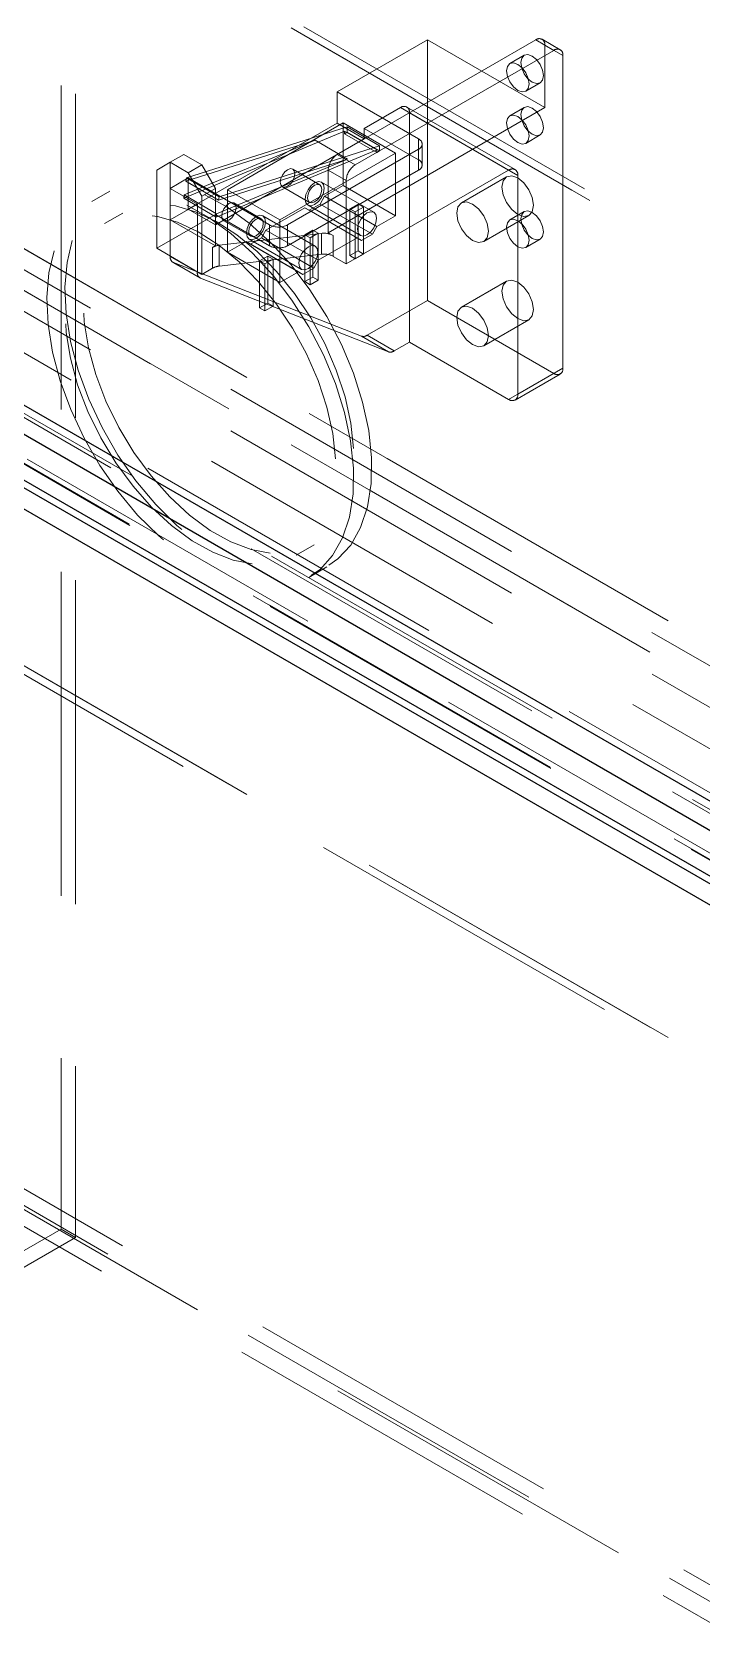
# Model space of a CAD drawing. Header units: millimetres. Extents: x 108 to 5832, y 144 to 4056.
# Drawn here: x 4548.2 to 4600.6, y 2824.6 to 2951.1 of the extents above; entities that cross this region are included whole.
import ezdxf

# ---------------------------------------------------------------- set-up
doc = ezdxf.new("R2010")
doc.units = ezdxf.units.MM
doc.header["$LTSCALE"] = 20
doc.linetypes.add('HIDDEN', pattern=[1.905, 1.27, -0.635])

msp = doc.modelspace()

# ---------------------------------------------------------------- linework, layer by layer
at = {"color": 1, "linetype": 'HIDDEN', "lineweight": 18}
for p, q in [((5316.36, 2519.71), (4135.49, 3201.41)), ((5317.36, 2519.81), (4136.49, 3201.51)), ((5317.77, 2518.89), (4136.91, 3200.59)), ((5290.9, 2505.01), (4110.04, 3186.71)), ((5289.49, 2502.56), (4108.62, 3184.26)), ((5317.77, 2489.49), (4136.91, 3171.2)), ((5316.36, 2487.05), (4135.49, 3168.75)), ((5289.49, 2473.17), (4108.62, 3154.87)), ((4109.04, 3153.95), (5289.9, 2472.25)), ((5290.9, 2472.35), (4110.04, 3154.05)), ((5344.64, 2472.35), (4180.75, 3144.25)), ((5344.64, 2469.08), (4180.75, 3140.99)), ((5281.15, 2437), (4116.97, 3109.07)), ((5279.51, 2435), (4116.05, 3106.66)), ((5214.25, 2536.05), (4302.79, 3062.23)), ((4302.93, 3062.47), (5214.4, 2536.3)), ((4302.79, 3058.63), (5214.25, 2532.46)), ((4302.83, 3058.54), (5214.3, 2532.37)), ((5214.4, 2532.38), (4302.93, 3058.55)), ((5214.4, 2531.07), (4302.23, 3057.65)), ((5280.01, 2436.35), (4308.13, 2997.4)), ((4308.13, 2997.08), (5279.51, 2436.31)), ((4550.42, 2985.07), (4550.42, 2857.37)), ((4551.55, 2984.42), (4551.55, 2856.71)), ((4496.22, 2955.62), (4668.76, 2856.02)), ((4491.24, 2955.07), (4666.66, 2853.8)), ((4579.13, 2950.54), (4572.06, 2946.46)), ((4587.62, 2950.54), (4572.06, 2941.56)), ((4579.13, 2950.54), (4588.32, 2945.23)), ((4579.13, 2950.54), (4579.13, 2930.12)), ((4589.03, 2949.72), (4587.62, 2950.54)), ((4589.53, 2949.77), (4588.12, 2950.59)), ((4573.47, 2940.74), (4589.03, 2949.72)), ((4586.71, 2949.33), (4585.58, 2948.68)), ((4588.32, 2950.13), (4589.74, 2949.31)), ((4588.32, 2945.23), (4588.32, 2950.13)), ((4589.74, 2949.31), (4589.74, 2924.82)), ((4668.76, 2847.86), (4496.22, 2947.46)), ((4578.42, 2942.78), (4572.06, 2946.46)), ((4572.06, 2944.01), (4572.06, 2946.46)), ((4586.83, 2946.52), (4587.96, 2947.17)), ((4588.32, 2945.23), (4571.35, 2935.43)), ((4577.01, 2945.23), (4574.18, 2943.6)), ((4577.01, 2945.23), (4585.49, 2940.33)), ((4585.99, 2940.38), (4577.51, 2945.28)), ((4586.71, 2945.25), (4585.58, 2944.6)), ((4572.06, 2944.01), (4560.39, 2937.27)), ((4563.47, 2938.8), (4572.52, 2944.03)), ((4574.18, 2942.78), (4572.06, 2944.01)), ((4572.52, 2944.03), (4576.62, 2941.66)), ((4572.52, 2944.03), (4572.52, 2939.13)), ((4577.72, 2926.86), (4577.72, 2944.82)), ((4586.2, 2939.92), (4577.72, 2944.82)), ((4572.63, 2943.39), (4560.03, 2938.13)), ((4560.06, 2938.39), (4570.32, 2942.67)), ((4570.32, 2942.67), (4560.2, 2939.46)), ((4560.25, 2939.72), (4572.84, 2943.72)), ((4574.18, 2942.78), (4562.51, 2936.05)), ((4572.87, 2941.2), (4570.32, 2942.67)), ((4572.63, 2943.19), (4572.63, 2943.39)), ((4572.63, 2943.39), (4575.17, 2941.92)), ((4572.84, 2943.31), (4572.63, 2943.19)), ((4572.63, 2943.19), (4575.17, 2941.72)), ((4572.84, 2943.72), (4575.38, 2942.25)), ((4572.84, 2943.72), (4572.84, 2943.31)), ((4572.84, 2943.31), (4575.38, 2941.84)), ((4574.18, 2942.78), (4574.18, 2943.6)), ((4578.42, 2941.15), (4574.18, 2943.6)), ((4578.42, 2941.15), (4578.42, 2942.78)), ((4586.83, 2942.43), (4587.96, 2943.09)), ((4560.04, 2941.56), (4558.98, 2940.95)), ((4558.98, 2940.95), (4560.04, 2941.56)), ((4561.45, 2940.74), (4560.04, 2941.56)), ((4575.17, 2941.92), (4562.58, 2936.66)), ((4562.8, 2938.25), (4575.38, 2942.25)), ((4567.57, 2936.43), (4576.62, 2941.66)), ((4568.17, 2936.05), (4578.42, 2941.97)), ((4572.06, 2941.56), (4573.47, 2940.74)), ((4575.17, 2941.72), (4575.17, 2941.92)), ((4575.38, 2941.84), (4575.17, 2941.72)), ((4575.38, 2942.25), (4575.38, 2941.84)), ((4576.62, 2941.66), (4576.62, 2936.76)), ((4578.42, 2941.97), (4578.42, 2940.33)), ((4578.72, 2940.74), (4578.72, 2942.37)), ((4558.98, 2940.95), (4557.92, 2940.33)), ((4557.92, 2940.33), (4558.98, 2940.95)), ((4557.92, 2940.33), (4557.92, 2934.21)), ((4558.98, 2940.95), (4560.39, 2940.13)), ((4558.98, 2940.95), (4558.98, 2936.45)), ((4560.39, 2940.13), (4561.45, 2940.74)), ((4561.45, 2938.29), (4560.39, 2940.13)), ((4561.45, 2940.74), (4562.51, 2938.9)), ((4562.6, 2936.92), (4572.87, 2941.2)), ((4572.87, 2941.2), (4562.75, 2937.99)), ((4568.17, 2934.41), (4578.42, 2940.33)), ((4570.69, 2939.19), (4568.57, 2940.41)), ((4572.77, 2939.52), (4571.35, 2940.33)), ((4571.35, 2935.43), (4571.35, 2940.33)), ((4585.49, 2940.33), (4572.77, 2932.98)), ((4560.39, 2939.72), (4558.98, 2938.9)), ((4561.1, 2937.68), (4558.98, 2938.9)), ((4560.2, 2939.46), (4560.25, 2939.72)), ((4560.2, 2939.46), (4562.75, 2937.99)), ((4560.25, 2939.72), (4562.8, 2938.25)), ((4560.39, 2939.72), (4566.76, 2936.05)), ((4560.39, 2937.27), (4560.39, 2939.72)), ((4562.51, 2938.9), (4561.45, 2938.29)), ((4562.51, 2938.9), (4562.51, 2934.41)), ((4563.47, 2938.8), (4567.57, 2936.43)), ((4563.47, 2933.9), (4563.47, 2938.8)), ((4567.77, 2939.03), (4569.89, 2937.8)), ((4574.92, 2937.04), (4570.82, 2939.4)), ((4572.52, 2939.13), (4571.07, 2938.29)), ((4572.52, 2939.13), (4576.62, 2936.76)), ((4572.77, 2932.98), (4572.77, 2939.52)), ((4585.33, 2939.81), (4581.79, 2937.77)), ((4586.2, 2922.78), (4586.2, 2939.92)), ((4554.25, 2938.69), (4552.83, 2937.88)), ((4558.98, 2936.45), (4561.1, 2937.68)), ((4560.03, 2938.13), (4560.06, 2938.39)), ((4560.03, 2938.13), (4562.58, 2936.66)), ((4560.06, 2938.39), (4562.6, 2936.92)), ((4561.1, 2937.68), (4561.1, 2936.05)), ((4561.45, 2938.29), (4561.45, 2932.17)), ((4562.75, 2937.99), (4562.8, 2938.25)), ((4566.1, 2936.53), (4563.97, 2937.76)), ((4569.77, 2937.59), (4573.87, 2935.22)), ((4570.72, 2937.68), (4569.87, 2937.19)), ((4571.07, 2938.29), (4570.72, 2937.68)), ((4574.82, 2935.31), (4570.72, 2937.68)), ((4575.17, 2935.92), (4571.07, 2938.29)), ((4573.05, 2937.31), (4573.69, 2937.68)), ((4573.69, 2937.68), (4573.69, 2934)), ((4573.69, 2937.68), (4574.11, 2937.43)), ((4555.25, 2936.96), (4553.83, 2936.14)), ((4562.51, 2934.41), (4558.98, 2936.45)), ((4558.98, 2936.45), (4558.98, 2933.57)), ((4560.39, 2937.27), (4562.51, 2936.05)), ((4562.51, 2936.86), (4561.1, 2936.05)), ((4562.51, 2936.86), (4566.76, 2934.41)), ((4562.58, 2936.66), (4562.6, 2936.92)), ((4563.17, 2936.37), (4565.3, 2935.15)), ((4570.32, 2934.38), (4566.22, 2936.75)), ((4569.51, 2937.39), (4566.47, 2935.64)), ((4567.57, 2931.54), (4567.57, 2936.43)), ((4573.62, 2935.03), (4569.51, 2937.39)), ((4569.87, 2937.19), (4569.51, 2937.39)), ((4573.97, 2934.82), (4569.87, 2937.19)), ((4573.05, 2933.64), (4573.05, 2937.31)), ((4573.05, 2937.31), (4573.47, 2937.07)), ((4573.47, 2937.07), (4574.11, 2937.43)), ((4573.47, 2933.39), (4573.47, 2937.07)), ((4574.11, 2937.43), (4574.11, 2933.76)), ((4576.62, 2936.76), (4575.17, 2935.92)), ((4583.54, 2934.73), (4587.08, 2936.77)), ((4586.71, 2937.09), (4585.58, 2936.43)), ((4561.1, 2936.05), (4557.92, 2934.21)), ((4561.1, 2932.34), (4561.1, 2936.05)), ((4562.81, 2934.45), (4570.83, 2935.37)), ((4566.12, 2935.03), (4565.27, 2934.54)), ((4566.47, 2935.64), (4566.12, 2935.03)), ((4570.22, 2932.66), (4566.12, 2935.03)), ((4570.57, 2933.27), (4566.47, 2935.64)), ((4566.76, 2936.05), (4566.76, 2934.41)), ((4568.17, 2934.41), (4568.17, 2936.05)), ((4569.51, 2935.27), (4570.15, 2935.64)), ((4569.51, 2931.6), (4569.51, 2935.27)), ((4569.51, 2935.27), (4569.94, 2935.03)), ((4569.94, 2935.03), (4570.57, 2935.39)), ((4569.94, 2931.35), (4569.94, 2935.03)), ((4570.15, 2935.64), (4570.15, 2931.96)), ((4570.15, 2935.64), (4570.57, 2935.39)), ((4570.57, 2935.39), (4570.57, 2931.72)), ((4573.62, 2935.03), (4570.57, 2933.27)), ((4570.83, 2933.74), (4570.83, 2935.37)), ((4571.35, 2935.43), (4571.73, 2935.22)), ((4571.73, 2935.22), (4571.73, 2933.58)), ((4573.97, 2934.82), (4573.62, 2935.03)), ((4574.82, 2935.31), (4573.97, 2934.82)), ((4575.17, 2935.92), (4574.82, 2935.31)), ((4557.92, 2934.21), (4561.45, 2932.17)), ((4562.3, 2934.29), (4562.51, 2934.41)), ((4562.3, 2932.66), (4562.3, 2934.29)), ((4562.81, 2934.45), (4562.81, 2932.82)), ((4570.83, 2933.74), (4562.81, 2932.82)), ((4564.92, 2934.74), (4563.47, 2933.9)), ((4563.47, 2933.9), (4567.57, 2931.54)), ((4569.02, 2932.37), (4564.92, 2934.74)), ((4565.27, 2934.54), (4564.92, 2934.74)), ((4565.17, 2934.93), (4569.27, 2932.56)), ((4569.37, 2932.17), (4565.27, 2934.54)), ((4573.69, 2934), (4573.05, 2933.64)), ((4574.11, 2933.76), (4573.47, 2933.39)), ((4573.69, 2934), (4574.11, 2933.76)), ((4586.83, 2934.27), (4587.96, 2934.92)), ((4558.98, 2933.57), (4561.1, 2932.34)), ((4559.19, 2933.11), (4561.31, 2931.89)), ((4561.35, 2931.86), (4559.23, 2933.09)), ((4573.95, 2927.32), (4559.23, 2933.09)), ((4562.3, 2932.66), (4561.45, 2932.17)), ((4565.98, 2933.23), (4566.61, 2933.6)), ((4565.98, 2929.55), (4565.98, 2933.23)), ((4565.98, 2933.23), (4566.4, 2932.98)), ((4566.4, 2932.98), (4567.04, 2933.35)), ((4566.4, 2929.31), (4566.4, 2932.98)), ((4566.61, 2933.6), (4566.61, 2929.92)), ((4566.61, 2933.6), (4567.04, 2933.35)), ((4567.04, 2933.35), (4567.04, 2929.68)), ((4570.22, 2932.66), (4569.37, 2932.17)), ((4570.57, 2933.27), (4570.22, 2932.66)), ((4572.77, 2932.98), (4571.73, 2933.58)), ((4573.05, 2933.64), (4573.47, 2933.39)), ((4576.07, 2926.1), (4561.35, 2931.86)), ((4569.02, 2932.37), (4567.57, 2931.54)), ((4569.37, 2932.17), (4569.02, 2932.37)), ((4570.15, 2931.96), (4569.51, 2931.6)), ((4569.51, 2931.6), (4569.94, 2931.35)), ((4570.57, 2931.72), (4569.94, 2931.35)), ((4570.15, 2931.96), (4570.57, 2931.72)), ((4585.33, 2931.64), (4581.79, 2929.6)), ((4579.13, 2930.12), (4574.4, 2927.4)), ((4579.13, 2930.12), (4589.03, 2924.41)), ((4566.61, 2929.92), (4565.98, 2929.55)), ((4565.98, 2929.55), (4566.4, 2929.31)), ((4567.04, 2929.68), (4566.4, 2929.31)), ((4566.61, 2929.92), (4567.04, 2929.68)), ((4583.54, 2926.57), (4587.08, 2928.61)), ((4573.95, 2927.32), (4576.07, 2926.1)), ((4576.53, 2926.17), (4574.4, 2927.4)), ((4576.53, 2926.17), (4577.72, 2926.86)), ((4577.72, 2926.86), (4585.49, 2922.37)), ((4589.03, 2924.41), (4585.49, 2922.37)), ((4585.99, 2922.32), (4589.53, 2924.36)), ((4586.2, 2922.78), (4589.74, 2924.82)), ((4568.83, 2910.16), (4570.24, 2910.98)), ((4569.83, 2908.43), (4571.24, 2909.25)), ((4550.42, 2857.37), (4496.26, 2826.1)), ((4551.55, 2856.71), (4497.39, 2825.45)), ((4551.55, 2856.71), (4550.42, 2857.37))]:
    msp.add_line(p, q, dxfattribs=at)
at = {"color": 7, "linetype": 'Continuous', "lineweight": 25}
for p, q in [((4300.95, 3061.98), (5213.12, 2535.4)), ((4300.95, 3058.39), (5213.12, 2531.81)), ((4301.33, 3057.56), (5213.5, 2530.98)), ((4492.69, 2953.58), (4665.22, 2853.98)), ((4665.22, 2845.82), (4492.69, 2945.42))]:
    msp.add_line(p, q, dxfattribs=at)
at = {"color": 1, "linetype": 'HIDDEN', "lineweight": 18, "flags": 128}
for points in [[(4588.22, 2947.74), (4588.15, 2948.17), (4587.96, 2948.61), (4587.67, 2949), (4587.33, 2949.27), (4586.99, 2949.39), (4586.71, 2949.33), (4586.52, 2949.11), (4586.45, 2948.76), (4586.52, 2948.33), (4586.71, 2947.89), (4586.99, 2947.5), (4587.33, 2947.23), (4587.67, 2947.11), (4587.96, 2947.17), (4588.15, 2947.39), (4588.22, 2947.74)], [(4587.09, 2947.09), (4587.02, 2947.52), (4586.83, 2947.96), (4586.54, 2948.35), (4586.2, 2948.62), (4585.86, 2948.74), (4585.58, 2948.68), (4585.39, 2948.46), (4585.32, 2948.11), (4585.39, 2947.68), (4585.58, 2947.24), (4585.86, 2946.85), (4586.2, 2946.58), (4586.54, 2946.46), (4586.83, 2946.52), (4587.02, 2946.74), (4587.09, 2947.09)], [(4588.22, 2943.66), (4588.15, 2944.09), (4587.96, 2944.53), (4587.67, 2944.92), (4587.33, 2945.19), (4586.99, 2945.31), (4586.71, 2945.25), (4586.52, 2945.03), (4586.45, 2944.68), (4586.52, 2944.25), (4586.71, 2943.81), (4586.99, 2943.42), (4587.33, 2943.15), (4587.67, 2943.03), (4587.96, 2943.09), (4588.15, 2943.31), (4588.22, 2943.66)], [(4587.09, 2943.01), (4587.02, 2943.44), (4586.83, 2943.88), (4586.54, 2944.26), (4586.2, 2944.54), (4585.86, 2944.65), (4585.58, 2944.6), (4585.39, 2944.38), (4585.32, 2944.03), (4585.39, 2943.6), (4585.58, 2943.16), (4585.86, 2942.77), (4586.2, 2942.5), (4586.54, 2942.38), (4586.83, 2942.43), (4587.02, 2942.65), (4587.09, 2943.01)], [(4567.6, 2939.39), (4567.65, 2939.67), (4567.77, 2939.95), (4567.95, 2940.2), (4568.17, 2940.37), (4568.39, 2940.45), (4568.57, 2940.41), (4568.69, 2940.27), (4568.74, 2940.05), (4568.69, 2939.77), (4568.57, 2939.49), (4568.39, 2939.24), (4568.17, 2939.07), (4567.95, 2938.99), (4567.77, 2939.03), (4567.65, 2939.17), (4567.6, 2939.39)], [(4574.75, 2917.8), (4574.53, 2919.93), (4574.05, 2922.16), (4573.34, 2924.42), (4572.4, 2926.68), (4571.25, 2928.87), (4569.92, 2930.96), (4568.44, 2932.91), (4566.84, 2934.66), (4565.15, 2936.18), (4563.41, 2937.45), (4561.65, 2938.42), (4559.92, 2939.09), (4558.25, 2939.44), (4556.68, 2939.46), (4555.23, 2939.14), (4553.94, 2938.51), (4552.85, 2937.56), (4551.96, 2936.32), (4551.3, 2934.82), (4550.89, 2933.09), (4550.73, 2931.17), (4550.82, 2929.09), (4551.17, 2926.9), (4551.77, 2924.65), (4552.6, 2922.39), (4553.64, 2920.16), (4554.88, 2918.01), (4556.29, 2915.98), (4557.84, 2914.13), (4559.49, 2912.49), (4561.21, 2911.09), (4562.96, 2909.97), (4564.71, 2909.14), (4566.41, 2908.63), (4568.04, 2908.45), (4569.56, 2908.6), (4570.93, 2909.08), (4572.12, 2909.87), (4573.12, 2910.96), (4573.89, 2912.34), (4574.43, 2913.96), (4574.72, 2915.79), (4574.75, 2917.8)], [(4569.55, 2938.07), (4569.61, 2938.43), (4569.77, 2938.8), (4570.01, 2939.12), (4570.29, 2939.35), (4570.58, 2939.45), (4570.82, 2939.4), (4570.98, 2939.22), (4571.03, 2938.92), (4570.98, 2938.56), (4570.82, 2938.19), (4570.58, 2937.87), (4570.29, 2937.64), (4570.01, 2937.54), (4569.77, 2937.59), (4569.61, 2937.77), (4569.55, 2938.07)], [(4570.86, 2938.82), (4570.81, 2939.05), (4570.69, 2939.19), (4570.51, 2939.22), (4570.29, 2939.15), (4570.08, 2938.97), (4569.89, 2938.73), (4569.77, 2938.44), (4569.73, 2938.17), (4569.77, 2937.94), (4569.89, 2937.8), (4570.08, 2937.77), (4570.29, 2937.84), (4570.51, 2938.02), (4570.69, 2938.26), (4570.81, 2938.55), (4570.86, 2938.82)], [(4587.44, 2937.58), (4587.34, 2938.18), (4587.08, 2938.8), (4586.68, 2939.34), (4586.2, 2939.72), (4585.73, 2939.88), (4585.33, 2939.81), (4585.06, 2939.5), (4584.96, 2939), (4585.06, 2938.4), (4585.33, 2937.79), (4585.73, 2937.24), (4586.2, 2936.86), (4586.68, 2936.7), (4587.08, 2936.77), (4587.34, 2937.08), (4587.44, 2937.58)], [(4573.33, 2916.98), (4573.11, 2919.12), (4572.64, 2921.34), (4571.92, 2923.61), (4570.98, 2925.86), (4569.83, 2928.06), (4568.51, 2930.15), (4567.03, 2932.09), (4565.42, 2933.84), (4563.73, 2935.37), (4561.99, 2936.63), (4560.24, 2937.61), (4558.51, 2938.28), (4556.84, 2938.62), (4555.26, 2938.64), (4553.82, 2938.33), (4552.53, 2937.69), (4551.43, 2936.74), (4550.54, 2935.51), (4549.89, 2934.01), (4549.47, 2932.28), (4549.31, 2930.35), (4549.41, 2928.27), (4549.76, 2926.08), (4550.35, 2923.83), (4551.18, 2921.57), (4552.23, 2919.34), (4553.47, 2917.19), (4554.88, 2915.17), (4556.42, 2913.31), (4558.07, 2911.67), (4559.79, 2910.27), (4561.55, 2909.15), (4563.29, 2908.33), (4565, 2907.82), (4566.63, 2907.63), (4568.14, 2907.78), (4569.51, 2908.26), (4570.71, 2909.05), (4571.7, 2910.15), (4572.48, 2911.52), (4573.01, 2913.14), (4573.3, 2914.97), (4573.33, 2916.98)], [(4573.34, 2918.52), (4573.12, 2920.5), (4572.67, 2922.57), (4571.98, 2924.66), (4571.08, 2926.74), (4569.98, 2928.76), (4568.71, 2930.66), (4567.3, 2932.4), (4565.78, 2933.95), (4564.2, 2935.27), (4562.57, 2936.32), (4560.96, 2937.07), (4559.38, 2937.53), (4557.89, 2937.66), (4556.5, 2937.48), (4555.27, 2936.97), (4554.21, 2936.17), (4553.35, 2935.07), (4552.71, 2933.72), (4552.3, 2932.14), (4552.14, 2930.36), (4552.23, 2928.44), (4552.56, 2926.41), (4553.14, 2924.33), (4553.94, 2922.23), (4554.94, 2920.18), (4556.13, 2918.22), (4557.47, 2916.39), (4558.94, 2914.74), (4560.49, 2913.3), (4562.1, 2912.11), (4563.73, 2911.21), (4565.33, 2910.6), (4566.87, 2910.31), (4568.31, 2910.33), (4569.62, 2910.68), (4570.78, 2911.33), (4571.74, 2912.29), (4572.49, 2913.51), (4573.02, 2914.99), (4573.3, 2916.67), (4573.34, 2918.52)], [(4563.01, 2936.74), (4563.05, 2937.01), (4563.17, 2937.3), (4563.36, 2937.55), (4563.57, 2937.72), (4563.79, 2937.8), (4563.97, 2937.76), (4564.1, 2937.62), (4564.14, 2937.39), (4564.1, 2937.12), (4563.97, 2936.84), (4563.79, 2936.59), (4563.57, 2936.41), (4563.36, 2936.34), (4563.17, 2936.37), (4563.05, 2936.51), (4563.01, 2936.74)], [(4583.9, 2935.54), (4583.81, 2936.14), (4583.54, 2936.75), (4583.14, 2937.3), (4582.67, 2937.68), (4582.19, 2937.84), (4581.79, 2937.77), (4581.52, 2937.46), (4581.43, 2936.96), (4581.52, 2936.36), (4581.79, 2935.74), (4582.19, 2935.2), (4582.67, 2934.82), (4583.14, 2934.66), (4583.54, 2934.73), (4583.81, 2935.04), (4583.9, 2935.54)], [(4571.92, 2917.71), (4571.71, 2919.69), (4571.25, 2921.75), (4570.57, 2923.85), (4569.66, 2925.93), (4568.56, 2927.94), (4567.29, 2929.84), (4565.88, 2931.59), (4564.37, 2933.14), (4562.78, 2934.45), (4561.16, 2935.5), (4559.54, 2936.26), (4557.97, 2936.71), (4556.47, 2936.85), (4555.09, 2936.66), (4553.85, 2936.16), (4552.79, 2935.35), (4551.93, 2934.26), (4551.29, 2932.9), (4550.89, 2931.32), (4550.73, 2929.55), (4550.82, 2927.62), (4551.15, 2925.6), (4551.72, 2923.51), (4552.52, 2921.42), (4553.53, 2919.36), (4554.71, 2917.4), (4556.06, 2915.57), (4557.52, 2913.92), (4559.08, 2912.48), (4560.69, 2911.3), (4562.31, 2910.39), (4563.91, 2909.78), (4565.45, 2909.49), (4566.9, 2909.51), (4568.21, 2909.86), (4569.36, 2910.52), (4570.33, 2911.47), (4571.08, 2912.7), (4571.6, 2914.17), (4571.89, 2915.85), (4571.92, 2917.71)], [(4564.95, 2935.41), (4565.01, 2935.77), (4565.17, 2936.15), (4565.41, 2936.47), (4565.7, 2936.7), (4565.98, 2936.8), (4566.22, 2936.75), (4566.38, 2936.57), (4566.44, 2936.27), (4566.38, 2935.91), (4566.22, 2935.54), (4565.98, 2935.21), (4565.7, 2934.98), (4565.41, 2934.89), (4565.17, 2934.93), (4565.01, 2935.12), (4564.95, 2935.41)], [(4566.26, 2936.17), (4566.22, 2936.39), (4566.1, 2936.53), (4565.91, 2936.57), (4565.7, 2936.5), (4565.48, 2936.32), (4565.3, 2936.07), (4565.17, 2935.79), (4565.13, 2935.52), (4565.17, 2935.29), (4565.3, 2935.15), (4565.48, 2935.11), (4565.7, 2935.19), (4565.91, 2935.36), (4566.1, 2935.61), (4566.22, 2935.89), (4566.26, 2936.17)], [(4573.65, 2935.7), (4573.71, 2936.06), (4573.87, 2936.43), (4574.11, 2936.76), (4574.39, 2936.99), (4574.68, 2937.08), (4574.92, 2937.04), (4575.08, 2936.85), (4575.14, 2936.56), (4575.08, 2936.2), (4574.92, 2935.82), (4574.68, 2935.5), (4574.39, 2935.27), (4574.11, 2935.17), (4573.87, 2935.22), (4573.71, 2935.4), (4573.65, 2935.7)], [(4587.09, 2934.84), (4587.02, 2935.27), (4586.83, 2935.71), (4586.54, 2936.1), (4586.2, 2936.37), (4585.86, 2936.49), (4585.58, 2936.43), (4585.39, 2936.21), (4585.32, 2935.86), (4585.39, 2935.43), (4585.58, 2934.99), (4585.86, 2934.6), (4586.2, 2934.33), (4586.54, 2934.21), (4586.83, 2934.27), (4587.02, 2934.49), (4587.09, 2934.84)], [(4588.22, 2935.49), (4588.15, 2935.92), (4587.96, 2936.37), (4587.67, 2936.75), (4587.33, 2937.02), (4586.99, 2937.14), (4586.71, 2937.09), (4586.52, 2936.87), (4586.45, 2936.51), (4586.52, 2936.08), (4586.71, 2935.64), (4586.99, 2935.26), (4587.33, 2934.98), (4587.67, 2934.87), (4587.96, 2934.92), (4588.15, 2935.14), (4588.22, 2935.49)], [(4569.05, 2933.05), (4569.11, 2933.41), (4569.27, 2933.78), (4569.51, 2934.1), (4569.8, 2934.33), (4570.08, 2934.43), (4570.32, 2934.38), (4570.48, 2934.2), (4570.54, 2933.9), (4570.48, 2933.54), (4570.32, 2933.17), (4570.08, 2932.85), (4569.8, 2932.62), (4569.51, 2932.52), (4569.27, 2932.56), (4569.11, 2932.75), (4569.05, 2933.05)], [(4587.44, 2929.41), (4587.34, 2930.01), (4587.08, 2930.63), (4586.68, 2931.17), (4586.2, 2931.55), (4585.73, 2931.72), (4585.33, 2931.64), (4585.06, 2931.33), (4584.96, 2930.84), (4585.06, 2930.24), (4585.33, 2929.62), (4585.73, 2929.08), (4586.2, 2928.7), (4586.68, 2928.53), (4587.08, 2928.61), (4587.34, 2928.92), (4587.44, 2929.41)], [(4583.9, 2927.37), (4583.81, 2927.97), (4583.54, 2928.59), (4583.14, 2929.13), (4582.67, 2929.51), (4582.19, 2929.68), (4581.79, 2929.6), (4581.52, 2929.29), (4581.43, 2928.8), (4581.52, 2928.2), (4581.79, 2927.58), (4582.19, 2927.04), (4582.67, 2926.66), (4583.14, 2926.49), (4583.54, 2926.57), (4583.81, 2926.88), (4583.9, 2927.37)]]:
    msp.add_lwpolyline(points, dxfattribs=at)
at = {"color": 1, "linetype": 'HIDDEN', "lineweight": 18}
for centre, radius, start, end in [((4587.89, 2950.2), 0.437, 350.7875, 129.2047), ((4589.31, 2949.38), 0.437, 350.7875, 129.2047), ((4577.29, 2944.89), 0.437, 350.7895, 129.2027), ((4578.27, 2942.37), 0.437, 290.7756, 69.2185), ((4572.89, 2940.26), 1.54, 122.6061, 177.3929), ((4574.3, 2939.45), 1.54, 122.6061, 177.3929), ((4578.27, 2940.74), 0.437, 290.7756, 69.2185), ((4585.77, 2939.99), 0.437, 350.7895, 129.2027), ((4567.46, 2937.41), 1.54, 242.6089, 297.394), ((4571.03, 2933.87), 1.52, 62.4958, 97.6726), ((4562.94, 2933.11), 1.34, 95.6703, 118.6645), ((4567.46, 2935.78), 1.54, 242.6089, 297.394), ((4571.03, 2932.24), 1.52, 62.4958, 97.6726), ((4559.45, 2933.51), 0.477, 173.1147, 242.4199), ((4562.94, 2931.48), 1.34, 95.6703, 118.6645), ((4561.57, 2932.29), 0.477, 173.1147, 242.4199), ((4574.1, 2927.84), 0.535, 253.4479, 304.3967), ((4576.22, 2926.61), 0.535, 253.4479, 304.3967), ((4589.31, 2924.75), 0.437, 230.7971, 9.2196), ((4585.77, 2922.71), 0.437, 230.7971, 9.2196)]:
    msp.add_arc(centre, radius, start, end, dxfattribs=at)

doc.saveas('drawing.dxf')
